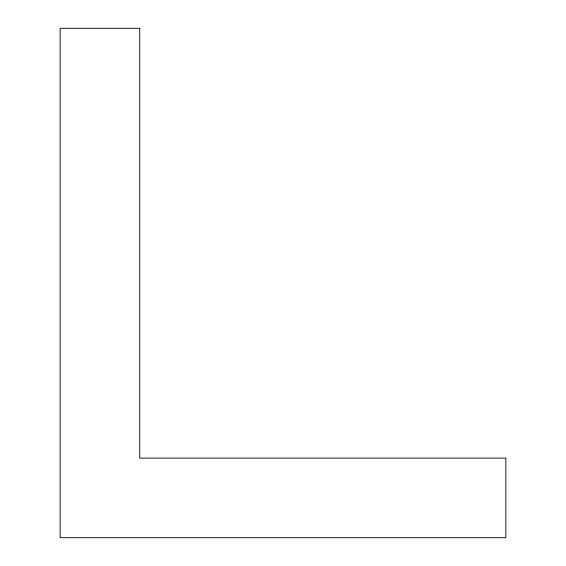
<?xml version="1.0" encoding="UTF-8"?>
<svg xmlns="http://www.w3.org/2000/svg" width="566" height="566" viewBox="0 0 566 566"><rect width="100%" height="100%" fill="white"/><g stroke="black" fill="none" stroke-linecap="round" stroke-linejoin="round"><path stroke-width="0.85" d="M139.731 28.3L60.138 28.3L60.138 537.7L505.863 537.7L505.863 458.106L139.731 458.106L139.731 28.3"/></g></svg>
